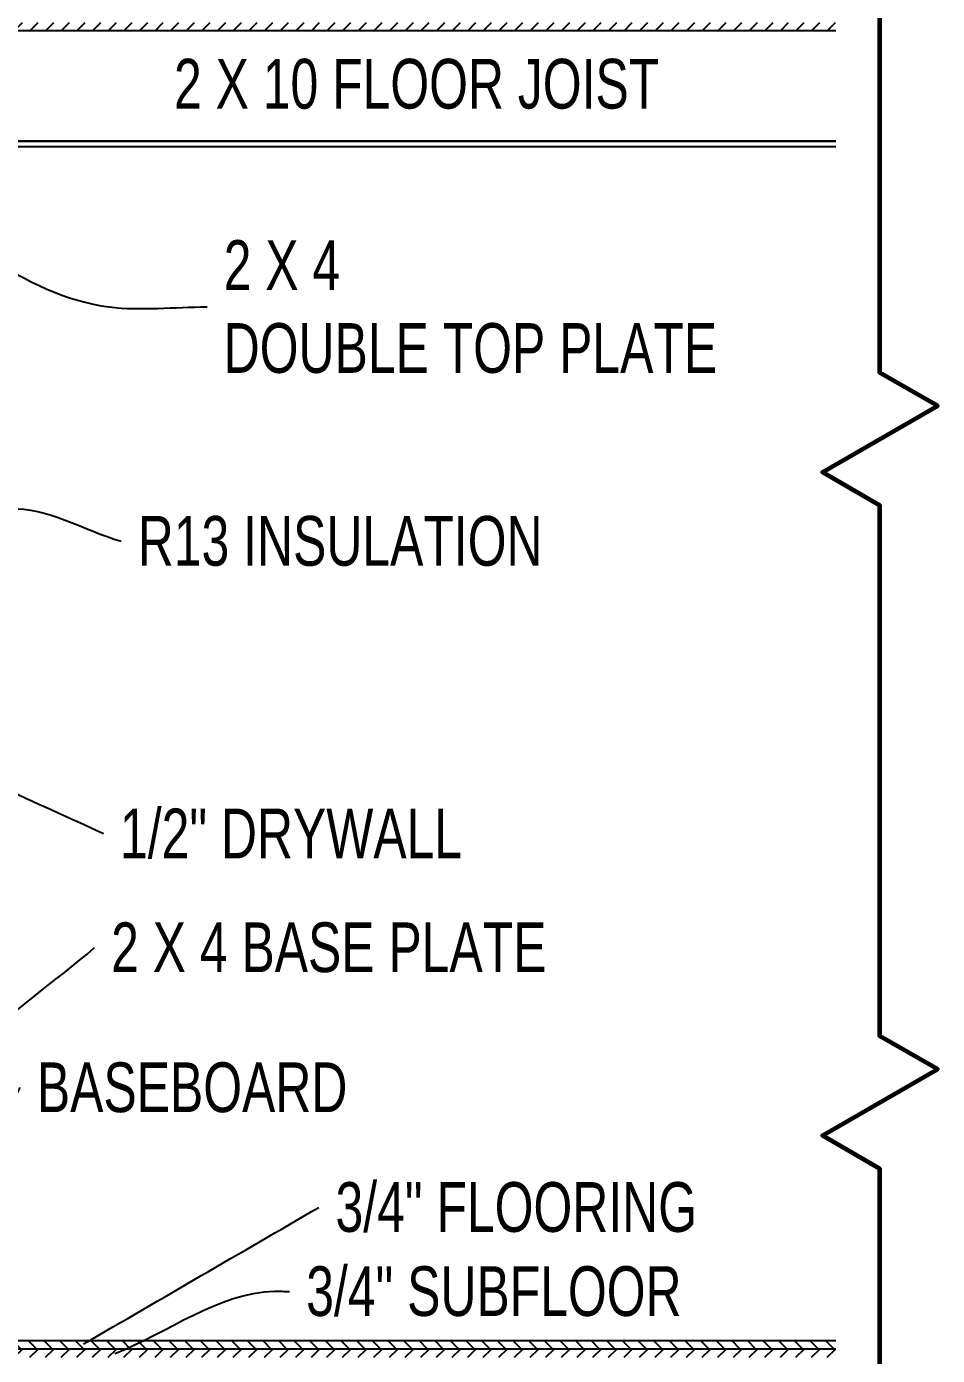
# Model space of a CAD drawing. Header units: inches. Extents: x 43 to 7578, y 1297 to 3809.
# Drawn here: x 5758 to 5840.4, y 1763.8 to 1884 of the extents above; entities that cross this region are included whole.
import ezdxf

# ---------------------------------------------------------------- set-up
doc = ezdxf.new("R2010")
doc.units = ezdxf.units.IN
doc.header["$LTSCALE"] = 0.5
doc.header["$MEASUREMENT"] = 0
doc.styles.add('Arch-Dim', font='romans.shx', dxfattribs={"width": 0.75})
doc.dimstyles.new('Annotative$7', dxfattribs={"dimscale": 96, "dimtxt": 0.09375, "dimasz": 0.0625, "dimexe": 0.0625, "dimexo": 0.0625, "dimgap": 0.03125, "dimtad": 0, "dimdec": 4, "dimzin": 3, "dimdsep": 46, "dimlunit": 4, "dimtxsty": 'Arch-Dim', "dimblk": 'ARCHTICK', "dimcen": 0.09375, "dimazin": 2, "dimtfac": 0.75, "dimtdec": 4, "dimtix": 1, "dimtmove": 2, "dimatfit": 3, "dimfxl": 1, "dimtolj": 1, "dimtzin": 0, "dimarcsym": 0})

# ---------------------------------------------------------------- blocks, each defined once
blk = doc.blocks.new('_ArchTick')
at = {"color": 0, "linetype": 'ByBlock', "const_width": 0.15}
blk.add_lwpolyline([(-0.5, -0.5), (0.5, 0.5)], dxfattribs=at)

msp = doc.modelspace()

# ---------------------------------------------------------------- hatches: boundary and pattern name
h = msp.add_hatch()
h.set_pattern_fill('ANSI31', color=256, scale=8)
h.set_pattern_definition([(45, (3666.6356, 343.5183), (-0.7071068, 0.7071068), [])])
h.paths.add_polyline_path([(5831.17526, 1884.36843), (5742.23137, 1884.36843), (5742.23137, 1883.61843), (5744.23137, 1883.61843), (5831.17526, 1883.61843)])
h.paths.add_polyline_path([(5831.17526, 1883.61843), (5744.23137, 1883.61843)], flags=17)
h = msp.add_hatch()
h.set_pattern_fill('ANSI31', color=256, scale=8, angle=90)
h.set_pattern_definition([(135, (3666.6356, 223.5183), (-0.7071068, -0.7071068), [])])
h.paths.add_polyline_path([(5831.17526, 1765.11843), (5745.73137, 1765.11843), (5745.73137, 1764.36843), (5831.17526, 1764.36843)])
h = msp.add_hatch()
h.set_pattern_fill('ANSI31', color=256, scale=8)
h.set_pattern_definition([(45, (3666.6356, 223.5183), (-0.7071068, 0.7071068), [])])
h.paths.add_polyline_path([(5831.17526, 1764.36843), (5742.23137, 1764.36843), (5742.23137, 1763.61843), (5744.23137, 1763.61843), (5831.17526, 1763.61843)])
h.paths.add_polyline_path([(5831.17526, 1763.61843), (5744.23137, 1763.61843)], flags=17)

# ---------------------------------------------------------------- linework, layer by layer
for p, q in [((5831.17526, 1883.61843), (5744.23137, 1883.61843)), ((5744.23137, 1873.61843), (5831.17526, 1873.61843)), ((5831.17526, 1873.11843), (5745.73137, 1873.11843)), ((5831.17526, 1873.61843), (5746.23137, 1873.61843)), ((5831.17526, 1765.11843), (5745.73137, 1765.11843)), ((5831.17526, 1764.36843), (5742.23137, 1764.36843))]:
    msp.add_line(p, q)
at = {"lineweight": 60}
msp.add_lwpolyline([(5835.17526, 1756.68364), (5835.17526, 1780.68364), (5829.9791, 1783.68364), (5840.37141, 1789.68364), (5835.17526, 1792.68364), (5835.17526, 1816.68364), (5835.17526, 1840.68364), (5829.9791, 1843.68364), (5840.37141, 1849.68364), (5835.17526, 1852.68364), (5835.17526, 1876.68364), (5835.17526, 1900.68364)], dxfattribs=at)

# ---------------------------------------------------------------- texts
at = {"insert": (5771.31152, 1878.79232), "char_height": 4.5, "attachment_point": 4, "style": 'Arch-Dim'}
msp.add_mtext_dynamic_manual_height_columns('{\\fCityBlueprint|b0|i0|c2|p2;2 X 10 FLOOR JOIST}', width=72.3310724, gutter_width=22.5, heights=[0], dxfattribs=at)
at = {"char_height": 4.5, "attachment_point": 4, "style": 'Arch-Dim'}
for s, insert in [('\\A1;{\\fCityBlueprint|b0|i0|c2|p2;2 X 4\\PDOUBLE TOP PLATE}', (5775.80507, 1858.63833)), ('\\A1;{\\fCityBlueprint|b0|i0|c2|p2;R13 INSULATION}', (5768.03403, 1837.44264)), ('\\A1;{\\fCityBlueprint|b0|i0|c2|p2;1/2" DRYWALL}', (5766.42701, 1810.97541)), ('\\A1;{\\fCityBlueprint|b0|i0|c2|p2;2 X 4 BASE PLATE}', (5765.62045, 1800.67871)), ('\\A1;{\\fCityBlueprint|b0|i0|c2|p2;BASEBOARD}', (5758.90596, 1788.01469)), ('\\A1;{\\fCityBlueprint|b0|i0|c2|p2;3/4" FLOORING}', (5785.91994, 1777.18406)), ('\\A1;{\\fCityBlueprint|b0|i0|c2|p2;3/4" SUBFLOOR}', (5783.27079, 1769.57735))]:
    msp.add_mtext(s, dxfattribs=dict(at, insert=insert))

# ---------------------------------------------------------------- leaders
at = {"path_type": 1, "annotation_type": 0, "has_hookline": 1, "hookline_direction": 0}
for points, text_width in [([(5743.98137, 1869.61843), (5765.43615, 1858.63833), (5774.30507, 1858.63833)], 31.82083), ([(5744.8116, 1833.89725), (5756.49967, 1840.36752), (5766.53403, 1837.44264)], 25.3188), ([(5746.23137, 1819.50864), (5764.92701, 1811.01667)], 25.29359), ([(5743.98137, 1766.36843), (5753.444, 1791.34396), (5764.12045, 1800.67871)], 29.47136), ([(5746.69493, 1767.49798), (5757.40596, 1788.01469)], 19.79187), ([(5763.12814, 1764.82664), (5784.41994, 1777.18406)], 28.6812), ([(5765.95398, 1763.96302), (5780.40846, 1769.59124), (5781.77079, 1769.57735)], 29.39991)]:
    msp.add_leader(points, dimstyle='Annotative$7', override={"dimscale": 0}, dxfattribs=dict(at, text_width=text_width))

doc.saveas('drawing.dxf')
